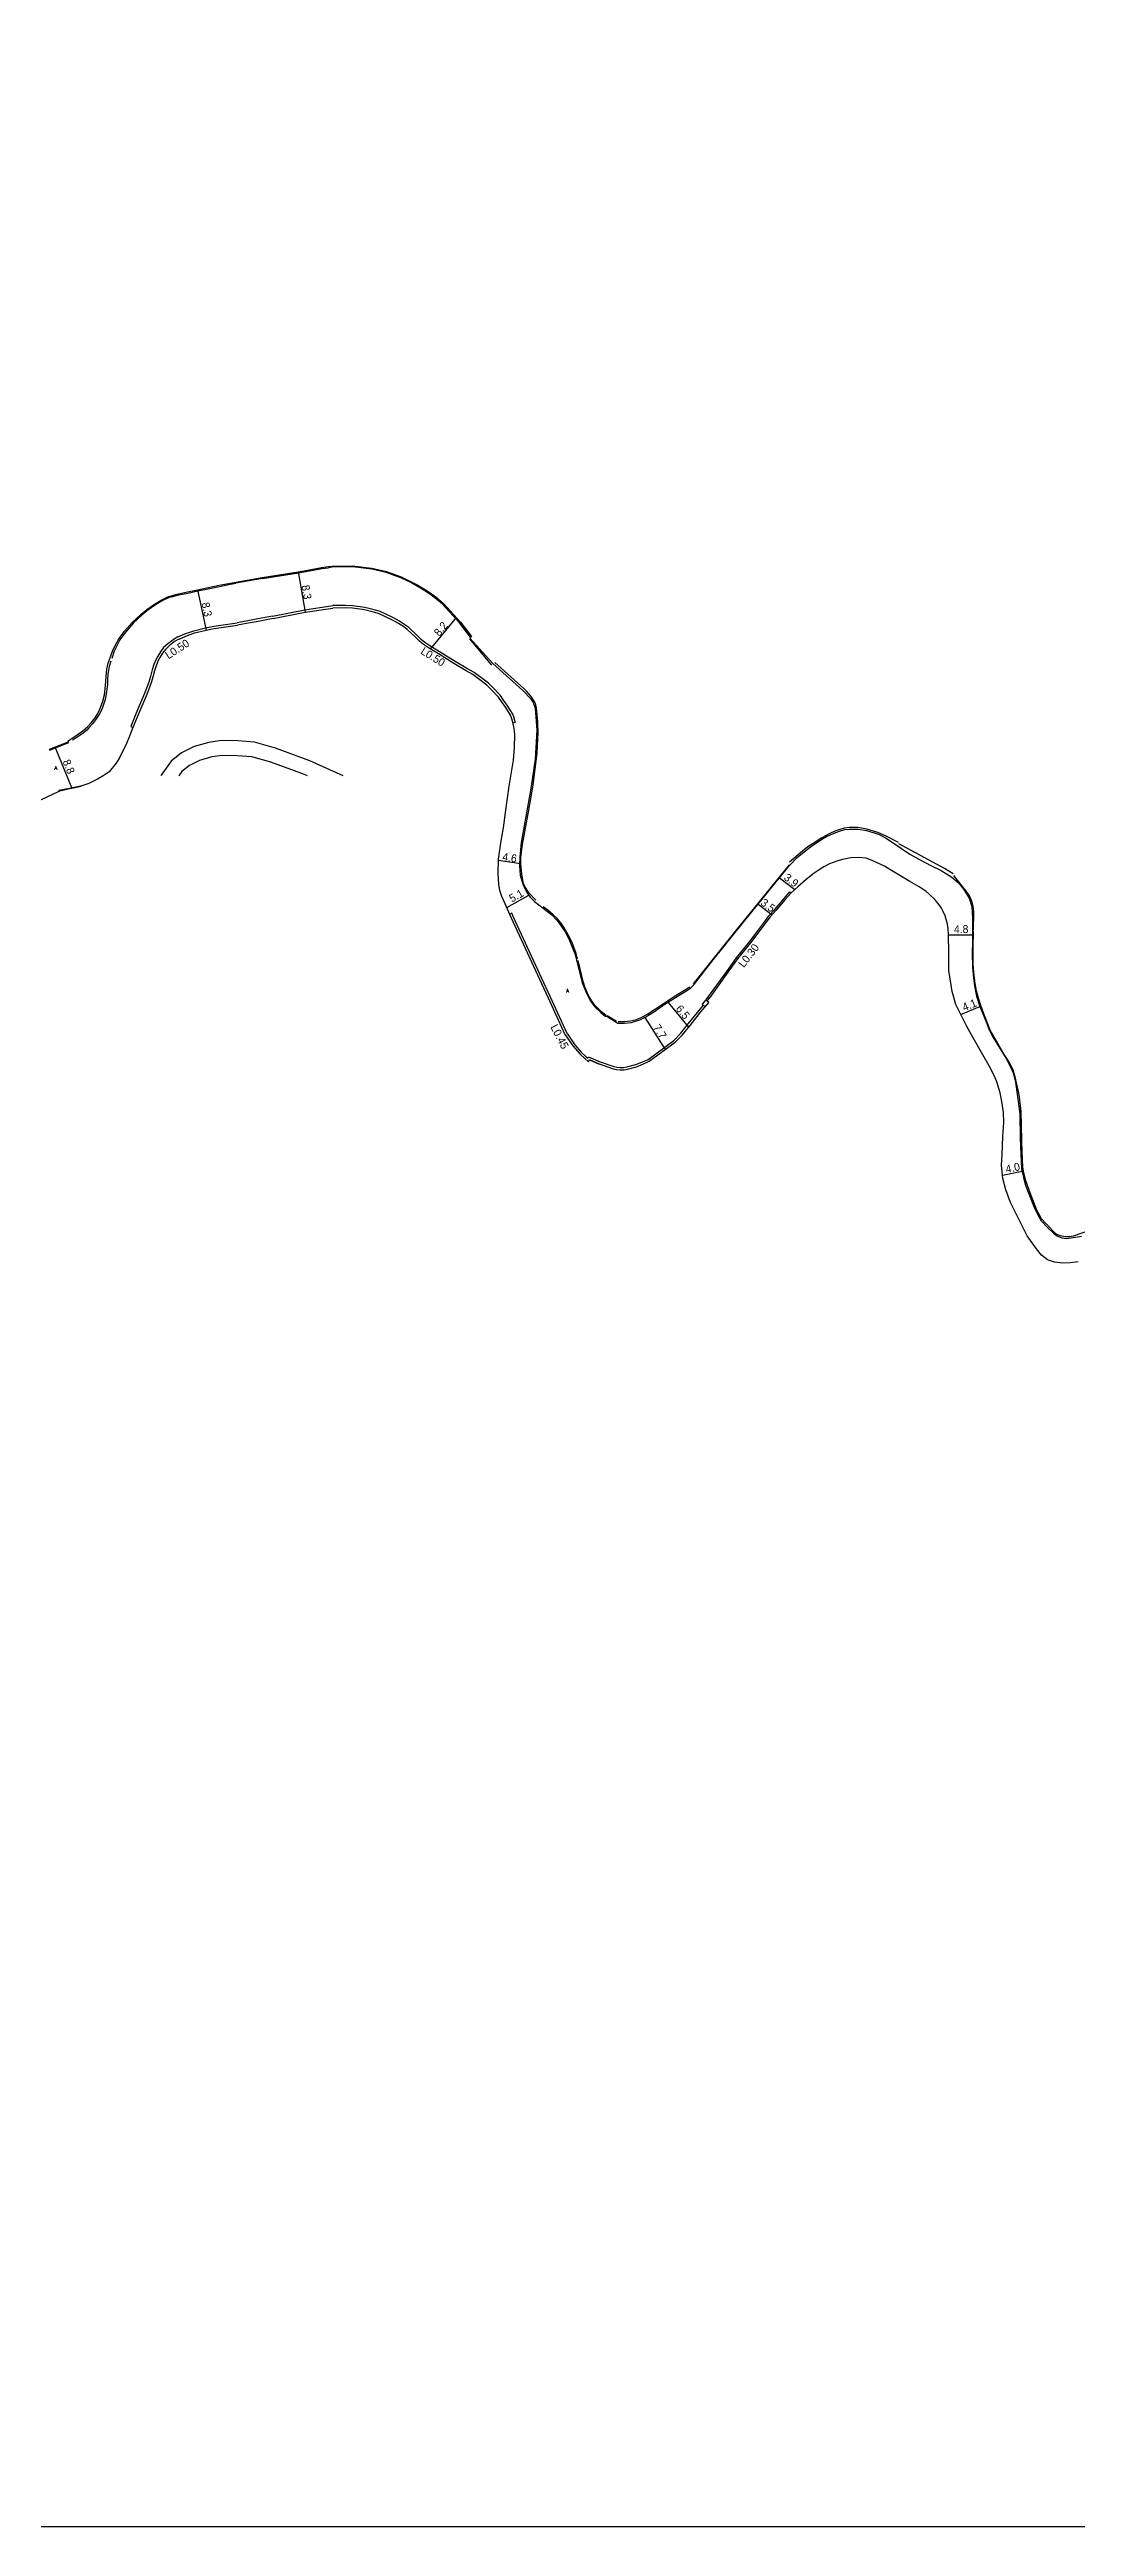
# Model space of a CAD drawing. Header units: metres. Extents: x -25600 to -24000, y -96000 to -93600.
# Drawn here: x -25033.6 to -24826.3, y -96000 to -95500.1 of the extents above; entities that cross this region are included whole.
import ezdxf

# ---------------------------------------------------------------- set-up
doc = ezdxf.new("R2010")
doc.units = ezdxf.units.M
doc.header["$LTSCALE"] = 2.5
for name, color, linetype in [('側溝・桝', 7, 'Continuous'), ('図郭', 7, 'Continuous'), ('幅員', 7, 'Continuous'), ('歩道・分離帯・安全施設', 7, 'Continuous'), ('舗装', 7, 'Continuous'), ('道路', 7, 'Continuous')]:
    doc.layers.add(name, color=color, linetype=linetype)
doc.styles.get("Standard").update_dxf_attribs({"font": ''})
doc.styles.add('YOKO_DECO', font='txt.shx', dxfattribs={"bigfont": 'extfont.shx'})
doc.styles.get('Standard').set_extended_font_data('@MS PGothic')

msp = doc.modelspace()

# ---------------------------------------------------------------- linework, layer by layer
at = {"layer": '側溝・桝', "flags": 128}
for points in [[(-24988.61, -95614.42), (-24991.59, -95615), (-24993.6, -95615.36), (-24995.76, -95615.76)], [(-24988.62, -95614.42), (-24982.09, -95613.16), (-24976.47, -95612.32)], [(-24940.05, -95635.97), (-24939.58, -95635.87), (-24939.6, -95635.74), (-24939.9, -95634.79), (-24940.11, -95634.24), (-24940.69, -95633.29), (-24941.14, -95632.59), (-24941.97, -95631.42), (-24942.59, -95630.48), (-24944.1, -95628.89), (-24945, -95627.97), (-24947.93, -95625.82), (-24949.25, -95625.06), (-24951.74, -95623.56), (-24954.88, -95621.65), (-24956.87, -95620.45), (-24957.88, -95619.75), (-24958.6, -95619.16), (-24959.45, -95618.28), (-24961.1, -95616.75), (-24961.92, -95616.16), (-24962.96, -95615.48), (-24964.19, -95614.8), (-24965.86, -95613.99), (-24966.9, -95613.5), (-24967.86, -95613.25), (-24969.98, -95612.68), (-24972.42, -95612.34), (-24973.87, -95612.26), (-24976.47, -95612.32)], [(-25007.73, -95618.64), (-25007.84, -95618.7), (-25008.48, -95619.09), (-25009.05, -95619.48), (-25009.76, -95620.02), (-25010.63, -95620.79), (-25011.24, -95621.66), (-25011.77, -95622.5), (-25012.11, -95623.12), (-25012.56, -95624.21), (-25012.92, -95625.28), (-25013.28, -95626.62), (-25013.52, -95627.55), (-25014.5, -95630.05), (-25015.86, -95633.33), (-25017.26, -95636.68), (-25016.79, -95636.88)], [(-25007.73, -95618.64), (-25006.3, -95618.02), (-25004.51, -95617.38), (-25002.14, -95616.79), (-25000.45, -95616.46), (-24995.76, -95615.76)], [(-24929.11, -95698.7), (-24932.16, -95692.1), (-24940.04, -95675.06), (-24940.33, -95674.4), (-24940.75, -95674.58)], [(-24901.11, -95691.95), (-24900.94, -95691.71), (-24896.92, -95686.14), (-24894.96, -95683.43), (-24892.34, -95680.18), (-24891.26, -95678.79), (-24889.05, -95675.82), (-24888.38, -95674.95), (-24887.23, -95673.62), (-24885.34, -95671.44), (-24884.14, -95670.08), (-24883.91, -95670.3)], [(-24929.11, -95698.7), (-24927.56, -95700.99), (-24926.27, -95702.46), (-24925.29, -95703.39), (-24924.96, -95703.66), (-24924.81, -95703.36), (-24922.47, -95704.37), (-24919.69, -95705.35), (-24919.1, -95705.49), (-24918.41, -95705.56), (-24917.68, -95705.53), (-24917.08, -95705.41), (-24915.28, -95704.94), (-24914.06, -95704.46), (-24912.77, -95703.89), (-24907.6, -95700.08), (-24906.21, -95698.64), (-24904.67, -95696.74), (-24902.48, -95694.02), (-24901.65, -95693.05), (-24901.63, -95693.02)]]:
    msp.add_lwpolyline(points, dxfattribs=at)
msp.add_lwpolyline([(-24901.16, -95691.91), (-24901.9, -95692.78), (-24901.28, -95693.32), (-24900.53, -95692.45)], close=True, dxfattribs=at)
at = {"layer": '図郭', "flags": 128}
msp.add_lwpolyline([(-25600, -96000), (-24800, -96000), (-24800, -95400), (-25600, -95400)], close=True, dxfattribs=at)
at = {"layer": '幅員', "flags": 128}
for points in [[(-25003.76, -95609.14), (-25002.03, -95617.26)], [(-24983.41, -95605.48), (-24982, -95613.66)], [(-24951.56, -95614.71), (-24956.77, -95621.07)], [(-25029.12, -95649.1), (-25032.45, -95641.02)], [(-24938.48, -95664.45), (-24943.05, -95663.75)], [(-24886.27, -95667.23), (-24883.19, -95669.63)], [(-24941.34, -95673.26), (-24936.88, -95670.74)], [(-24890.59, -95672.6), (-24887.75, -95674.7)], [(-24852.13, -95678.78), (-24847.28, -95678.74)], [(-24908.77, -95692.39), (-24904.6, -95697.38)], [(-24849.64, -95694.82), (-24845.8, -95693.24)], [(-24913.43, -95695.42), (-24909.33, -95701.91)], [(-24841.22, -95727.3), (-24837.28, -95726.48)]]:
    msp.add_lwpolyline(points, dxfattribs=at)
at = {"layer": '歩道・分離帯・安全施設', "flags": 128}
for points in [[(-24990.66, -95606.86), (-24983.37, -95605.7), (-24980.42, -95605.15), (-24978.66, -95604.85), (-24977.33, -95604.66)], [(-24948.65, -95618.66), (-24950.9, -95615.79), (-24954.33, -95612), (-24955.83, -95610.72), (-24957.55, -95609.51), (-24959.44, -95608.38), (-24960.72, -95607.68), (-24962.74, -95606.71), (-24965.69, -95605.62), (-24968.6, -95604.98), (-24972.44, -95604.5), (-24976.55, -95604.57), (-24977.33, -95604.66)], [(-25009.02, -95610.53), (-25007.54, -95610.16), (-25005.75, -95609.77), (-25003.72, -95609.36), (-25001.59, -95608.9), (-24999.31, -95608.43), (-24997.47, -95608.06), (-24996.01, -95607.78)], [(-24990.66, -95606.86), (-24996.01, -95607.78)], [(-25009.02, -95610.53), (-25009.49, -95610.7), (-25010.91, -95611.38), (-25012.27, -95612.18), (-25013.8, -95613.23), (-25015, -95614.22), (-25016.71, -95615.81), (-25018.22, -95617.58), (-25019.42, -95619.24), (-25020.07, -95620.42), (-25020.61, -95621.53), (-25021.08, -95623.01)], [(-24944.32, -95624.35), (-24948.76, -95619.05)], [(-25021.28, -95623.5), (-25021.59, -95624.61), (-25021.76, -95625.42), (-25021.86, -95626.15), (-25021.94, -95627.2), (-25021.96, -95628.22), (-25022.2, -95630.15), (-25022.42, -95631.23), (-25022.74, -95632.28), (-25023.09, -95633.26), (-25023.53, -95634.17), (-25023.93, -95634.79), (-25024.35, -95635.39), (-25024.96, -95636.15), (-25025.62, -95636.94), (-25026.12, -95637.42), (-25026.87, -95638.03), (-25027.7, -95638.63), (-25029.02, -95639.45)], [(-24935.47, -95671.77), (-24936.79, -95670.32), (-24937.66, -95669), (-24937.96, -95668.37), (-24938.1, -95667.71), (-24938.28, -95666.45), (-24938.48, -95664.45), (-24938.46, -95663.15), (-24938.12, -95660.56), (-24936.89, -95653.61), (-24935.98, -95648.53), (-24935.17, -95642), (-24935.03, -95639.21), (-24934.98, -95638.05), (-24935.05, -95635.78), (-24935.29, -95632.92), (-24935.43, -95632.31), (-24935.64, -95631.83), (-24936.03, -95631.21), (-24936.41, -95630.66), (-24936.85, -95630.12), (-24937.35, -95629.58), (-24937.91, -95629.06), (-24943.71, -95623.82)], [(-25029.73, -95639.8), (-25033.69, -95641.38)], [(-25027.24, -95648.8), (-25028.83, -95649.15), (-25029.89, -95649.37), (-25030.99, -95649.61), (-25031.59, -95649.75)], [(-24862.25, -95660.14), (-24864.75, -95658.83), (-24866.41, -95658.09), (-24868.64, -95657.4), (-24870.41, -95657.12), (-24872.2, -95657.11), (-24873.21, -95657.24), (-24874.1, -95657.49), (-24875.07, -95657.84), (-24876.07, -95658.31), (-24877.69, -95659.2), (-24879.44, -95660.32), (-24880.52, -95661.01), (-24881.64, -95661.86), (-24884.22, -95664.09)], [(-24884.28, -95664.61), (-24894.78, -95677.56), (-24903.71, -95688.63)], [(-24851.19, -95666.46), (-24852.92, -95665.4), (-24857.81, -95662.72), (-24862.18, -95660.39)], [(-24847.06, -95677.79), (-24847, -95674.14), (-24847.15, -95672.98), (-24847.34, -95672.15), (-24847.6, -95671.47), (-24847.93, -95670.87), (-24848.56, -95669.94), (-24851.06, -95666.77)], [(-24927.04, -95683.59), (-24927.32, -95682.52), (-24928.04, -95680.5), (-24928.64, -95679.26), (-24929.17, -95678.28), (-24929.78, -95677.23), (-24930.39, -95676.37), (-24931.08, -95675.56), (-24931.93, -95674.73), (-24933.02, -95673.8), (-24933.99, -95673.09)], [(-24823.47, -95738.35), (-24826.94, -95739.56), (-24827.65, -95739.68), (-24828.58, -95739.7), (-24829.62, -95739.5), (-24830.44, -95739.11), (-24832.44, -95737.08), (-24833.33, -95736.06), (-24833.9, -95735.07), (-24834.28, -95734.3), (-24835.68, -95730.83), (-24836.54, -95728.38), (-24836.92, -95726.84), (-24837.1, -95725.57), (-24837.19, -95724.19), (-24837.29, -95722.47), (-24837.35, -95720.41), (-24837.37, -95717.14), (-24837.44, -95714.42), (-24837.79, -95711.46), (-24838, -95710.38), (-24838.66, -95707.43), (-24839.09, -95706.07), (-24839.53, -95705.05), (-24839.95, -95704.34), (-24840.88, -95702.9), (-24843.44, -95698.49), (-24843.78, -95697.79), (-24844.4, -95696.28), (-24845.21, -95694.17), (-24845.73, -95692.63), (-24846.13, -95691.28), (-24846.45, -95690.06), (-24846.74, -95688.56), (-24846.91, -95687.46), (-24847.03, -95686.36), (-24847.14, -95684.69), (-24847.16, -95683.21), (-24847.15, -95681.37), (-24847.1, -95678)], [(-24921.25, -95695.07), (-24921.88, -95694.56), (-24922.67, -95693.85), (-24923.46, -95693.01), (-24924.08, -95692.22), (-24924.65, -95691.33), (-24925.12, -95690.38), (-24925.49, -95689.48), (-24925.89, -95688.21), (-24926.94, -95683.93)], [(-24904.36, -95689.33), (-24907.64, -95691.36), (-24911.27, -95693.76), (-24912.81, -95694.77), (-24914.15, -95695.47), (-24914.75, -95695.71), (-24915.4, -95695.97), (-24916.32, -95696.2), (-24917.56, -95696.35), (-24918.8, -95696.34)], [(-24919.16, -95696.23), (-24921.07, -95695.13)], [(-24924.62, -95704.01), (-24922.69, -95704.84)]]:
    msp.add_lwpolyline(points, dxfattribs=at)
at = {"layer": '道路', "flags": 128}
for points in [[(-24990.69, -95606.64), (-24983.41, -95605.48), (-24980.46, -95604.93), (-24978.7, -95604.62), (-24977.35, -95604.44)], [(-24977.35, -95604.44), (-24976.59, -95604.35), (-24972.44, -95604.28), (-24968.57, -95604.76), (-24965.62, -95605.42), (-24962.63, -95606.51), (-24960.6, -95607.49), (-24959.3, -95608.2), (-24957.4, -95609.34), (-24955.66, -95610.56), (-24954.13, -95611.87), (-24950.68, -95615.68), (-24948.42, -95618.56), (-24948.75, -95618.85), (-24944.14, -95624.01), (-24938.09, -95629.46), (-24936.54, -95631.08), (-24935.99, -95631.86), (-24935.56, -95633.02), (-24935.27, -95637.48), (-24935.59, -95643.31), (-24936.44, -95649.24), (-24937.82, -95656.75), (-24938.39, -95660.15), (-24938.71, -95663.08), (-24938.74, -95664.79), (-24938.63, -95666.7), (-24938.31, -95667.89), (-24937.93, -95668.84), (-24937.25, -95670.19), (-24936.6, -95671.16), (-24935.74, -95672.01), (-24932.22, -95674.72), (-24931.2, -95675.82), (-24930.4, -95676.86), (-24929.51, -95678.16), (-24928.66, -95679.87), (-24927.54, -95682.73), (-24926.11, -95688.43)], [(-25009.09, -95610.32), (-25007.59, -95609.94), (-25005.79, -95609.55), (-25003.76, -95609.14), (-25001.64, -95608.68), (-24999.36, -95608.21), (-24997.51, -95607.84), (-24996.06, -95607.56)], [(-24996.06, -95607.56), (-24990.69, -95606.64)], [(-25033.64, -95641.5), (-25029.73, -95639.91), (-25029.86, -95639.6), (-25027.85, -95638.29), (-25026.93, -95637.61), (-25026, -95636.77), (-25025.23, -95635.98), (-25024.46, -95634.97), (-25023.92, -95634.09), (-25023.49, -95633.24), (-25023.15, -95632.31), (-25022.89, -95631.57), (-25022.57, -95630.33), (-25022.34, -95628.47), (-25022.24, -95626.61), (-25022.07, -95625.17), (-25021.82, -95623.91), (-25020.92, -95621.51), (-25020.36, -95620.37), (-25019.7, -95619.17), (-25018.48, -95617.48), (-25016.95, -95615.69), (-25015.22, -95614.08), (-25014.01, -95613.07), (-25012.46, -95612.01), (-25011.07, -95611.19), (-25009.63, -95610.5), (-25009.09, -95610.32)], [(-24988.52, -95614.93), (-24982, -95613.66), (-24976.43, -95612.8)], [(-24929.5, -95698.93), (-24929.51, -95698.93), (-24932.57, -95692.29), (-24940.45, -95675.24), (-24941.66, -95672.53), (-24942.31, -95671.03), (-24942.71, -95669.79), (-24942.94, -95668.56), (-24943.05, -95666.47), (-24943.01, -95663.48), (-24942.45, -95659.82), (-24941.99, -95657.19), (-24941.49, -95653.57), (-24940.83, -95648.75), (-24940.21, -95645.14), (-24939.97, -95643.51), (-24939.74, -95640.96), (-24939.71, -95638.35), (-24939.81, -95637.1), (-24940.07, -95635.87), (-24940.35, -95634.95), (-24940.54, -95634.45), (-24941.09, -95633.54), (-24941.54, -95632.86), (-24942.37, -95631.69), (-24942.97, -95630.78), (-24944.45, -95629.23), (-24945.32, -95628.34), (-24948.19, -95626.22), (-24949.49, -95625.48), (-24951.99, -95623.98), (-24955.13, -95622.06), (-24957.14, -95620.86), (-24958.17, -95620.14), (-24958.93, -95619.52), (-24959.79, -95618.62), (-24961.41, -95617.13), (-24962.2, -95616.56), (-24963.21, -95615.89), (-24964.41, -95615.23), (-24966.07, -95614.43), (-24967.06, -95613.96), (-24967.99, -95613.71), (-24970.07, -95613.15), (-24972.46, -95612.82), (-24973.87, -95612.74), (-24976.43, -95612.8)], [(-25007.5, -95619.06), (-25007.7, -95619.16), (-25008.26, -95619.52), (-25008.81, -95619.9), (-25009.51, -95620.46), (-25010.24, -95621.15), (-25010.82, -95621.92), (-25011.36, -95622.77), (-25011.68, -95623.41), (-25012.06, -95624.28), (-25012.42, -95625.49), (-25012.78, -95626.76), (-25013.04, -95627.71), (-25014.03, -95630.24), (-25015.39, -95633.53), (-25016.79, -95636.88), (-25017.49, -95638.64), (-25018.1, -95640.14), (-25019.42, -95642.93), (-25020.17, -95644.14), (-25021.57, -95645.83), (-25022.78, -95646.65), (-25023.96, -95647.35), (-25025.69, -95648.2), (-25027.1, -95648.69), (-25028.91, -95649.06)], [(-25007.5, -95619.06), (-25006.12, -95618.47), (-25004.37, -95617.84), (-25002.03, -95617.26), (-25000.37, -95616.93), (-24995.67, -95616.26)], [(-24988.52, -95614.93), (-24991.5, -95615.51), (-24993.51, -95615.87), (-24995.67, -95616.26)], [(-24974.35, -95646.69), (-24981.06, -95643.63), (-24988.01, -95641.08), (-24992.27, -95639.89), (-24995.59, -95639.62), (-24998.94, -95639.54), (-25001.48, -95639.91), (-25004.42, -95640.73), (-25006.97, -95642.01), (-25009.09, -95643.7), (-25011.13, -95646.54), (-25011.18, -95646.69)], [(-24981.58, -95646.69), (-24982.19, -95646.41), (-24988.93, -95643.94), (-24992.8, -95642.85), (-24995.74, -95642.62), (-24998.76, -95642.54), (-25000.85, -95642.85), (-25003.33, -95643.55), (-25005.35, -95644.55), (-25006.9, -95645.79), (-25007.55, -95646.69)], [(-25028.91, -95649.06), (-25031.79, -95649.64), (-25031.75, -95649.81), (-25035.48, -95651.59), (-25039.79, -95653.95), (-25041.58, -95655.06), (-25042.14, -95655.47), (-25042.51, -95655.84), (-25043.38, -95656.87)], [(-24825.98, -95744.76), (-24827.54, -95744.94), (-24829.1, -95745), (-24830.72, -95744.84), (-24832.13, -95744.35), (-24833.34, -95743.43), (-24834.36, -95742.14), (-24836.25, -95739.49), (-24839.59, -95732.79), (-24840.58, -95730.22), (-24841.17, -95727.91), (-24841.42, -95725.22), (-24841.3, -95723.07), (-24841.17, -95719.49), (-24840.98, -95716.61), (-24841.06, -95714.64), (-24841.39, -95712.38), (-24841.71, -95710.65), (-24842.35, -95708.42), (-24842.89, -95707.13), (-24843.94, -95705.18), (-24845.2, -95703), (-24847.17, -95699.55), (-24848.48, -95697.14), (-24850.64, -95692.81), (-24851.4, -95690.19), (-24852.07, -95685.96), (-24852.05, -95682.32), (-24852.13, -95678.78), (-24852.2, -95677.43), (-24852.41, -95676.31), (-24852.84, -95674.95), (-24853.19, -95674.07), (-24853.54, -95673.4), (-24854.2, -95672.43), (-24854.9, -95671.6), (-24856.04, -95670.53), (-24856.64, -95670.03), (-24858.09, -95669.08), (-24859.94, -95667.97), (-24863.96, -95665.59), (-24865.09, -95664.88), (-24867.52, -95663.76), (-24868.79, -95663.28), (-24870.33, -95663.14), (-24871.83, -95663.24), (-24873.54, -95663.56), (-24874.68, -95663.86), (-24876.19, -95664.46), (-24877.32, -95665.01), (-24878.25, -95665.61), (-24879.25, -95666.3), (-24880.87, -95667.58), (-24882.56, -95669.05), (-24883.91, -95670.3), (-24885.11, -95671.65), (-24886.99, -95673.83), (-24888.14, -95675.15), (-24888.8, -95676.01), (-24891.01, -95678.98), (-24892.1, -95680.38), (-24894.71, -95683.62), (-24896.66, -95686.32), (-24900.32, -95691.39)], [(-24926.11, -95688.43), (-24925.22, -95690.55), (-24924.4, -95692.14), (-24923.59, -95693.22), (-24922.31, -95694.45), (-24921.45, -95695.18), (-24921.15, -95695.19), (-24918.92, -95696.57)], [(-24918.92, -95696.57), (-24917.56, -95696.62), (-24916.14, -95696.43), (-24914.46, -95695.91), (-24913.24, -95695.32), (-24911.51, -95694.22), (-24909.93, -95693.12), (-24906.16, -95690.73), (-24904.82, -95689.94), (-24904.19, -95689.47), (-24903.65, -95688.89)], [(-24929.51, -95698.92), (-24927.92, -95701.26), (-24926.6, -95702.77), (-24925.58, -95703.73), (-24924.8, -95704.37), (-24924.59, -95703.94), (-24922.64, -95704.79), (-24919.82, -95705.79), (-24919.18, -95705.94), (-24918.42, -95706.01), (-24917.63, -95705.99), (-24916.97, -95705.85), (-24915.14, -95705.37), (-24913.88, -95704.88), (-24912.54, -95704.28), (-24907.3, -95700.42), (-24905.87, -95698.94), (-24904.32, -95697.03), (-24902.13, -95694.31), (-24901.31, -95693.35), (-24900.53, -95692.45), (-24900.87, -95692.16), (-24900.32, -95691.39)]]:
    msp.add_lwpolyline(points, dxfattribs=at)
at = {"layer": '道路'}
msp.add_lwpolyline([(-24903.65, -95688.89), (-24899.62, -95683.8), (-24891.83, -95674.14), (-24884.31, -95664.8), (-24882.66, -95663.14), (-24879.91, -95660.92), (-24877.57, -95659.38), (-24876.78, -95658.94), (-24874.91, -95658.1), (-24873.97, -95657.76), (-24873.1, -95657.53), (-24872.14, -95657.4), (-24870.39, -95657.41), (-24868.66, -95657.68), (-24866.26, -95658.45), (-24864.83, -95659.19), (-24863.31, -95660.17), (-24859.93, -95662.45), (-24858.15, -95663.51), (-24855.69, -95664.78), (-24853.62, -95665.75), (-24851.44, -95667.09), (-24850.14, -95668.27), (-24849.07, -95669.59), (-24847.98, -95671.35), (-24847.43, -95673.03), (-24847.31, -95675.47), (-24847.27, -95680.14), (-24847.34, -95682.49), (-24847.31, -95685.2), (-24847.09, -95687.52), (-24846.86, -95689.06), (-24846.46, -95691.14), (-24845.81, -95693.22), (-24844.54, -95696.31), (-24843.9, -95697.93), (-24843.09, -95699.49), (-24840.51, -95703.7), (-24839.71, -95705.24), (-24839.1, -95706.63), (-24838.68, -95708.1), (-24838.46, -95709.44), (-24837.74, -95714.87), (-24837.68, -95719.89), (-24837.39, -95725.98), (-24837.09, -95727.41), (-24836.9, -95728.1), (-24836.56, -95729.26), (-24836.03, -95730.72), (-24834.75, -95733.91), (-24834.24, -95734.97), (-24833.43, -95736.46), (-24832.18, -95737.8), (-24830.8, -95739.12), (-24830.08, -95739.59), (-24829.28, -95739.9), (-24828.32, -95740.03), (-24827.35, -95739.93), (-24825.26, -95739.55)], dxfattribs=at)

# ---------------------------------------------------------------- texts
at = {"layer": '側溝・桝'}
for s, rotation, p in [('L0.50', 33, (-25009.63, -95623.18)), ('L0.50', 328, (-24958.87, -95621.92)), ('L0.30', 52.0957, (-24893.47, -95685.5)), ('L0.45', 297.7206, (-24932.58, -95697.36))]:
    msp.add_text(s, height=1.6, rotation=rotation, dxfattribs=at).set_placement(p)
at = {"layer": '幅員'}
for s, rotation, p in [('8.3', 280, (-24982.78, -95608.3)), ('8.3', 282, (-25002.96, -95611.83)), ('8.2', 51, (-24954.93, -95618.65)), ('8.8', 292.404, (-25031.04, -95643.77)), ('4.6', 351, (-24942.3, -95663.73)), ('5.1', 29, (-24940.29, -95672.27)), ('3.9', 322, (-24885.52, -95667.49)), ('3.5', 324, (-24890.22, -95672.61)), ('4.8', 1, (-24851.02, -95678.44)), ('6.5', 309.868, (-24907.32, -95693.75)), ('4.1', 22, (-24848.97, -95694.21)), ('7.7', 302.2949, (-24911.84, -95697.47)), ('4.0', 12, (-24840.43, -95726.86))]:
    msp.add_text(s, height=1.6, rotation=rotation, dxfattribs=at).set_placement(p)
at = {"layer": '舗装', "style": 'YOKO_DECO'}
for p in [(-25032.64, -95645.46, 631.93), (-24929.33, -95690.43, 623.4)]:
    msp.add_text('A', height=0.75, dxfattribs=at).set_placement(p)

doc.saveas('drawing.dxf')
